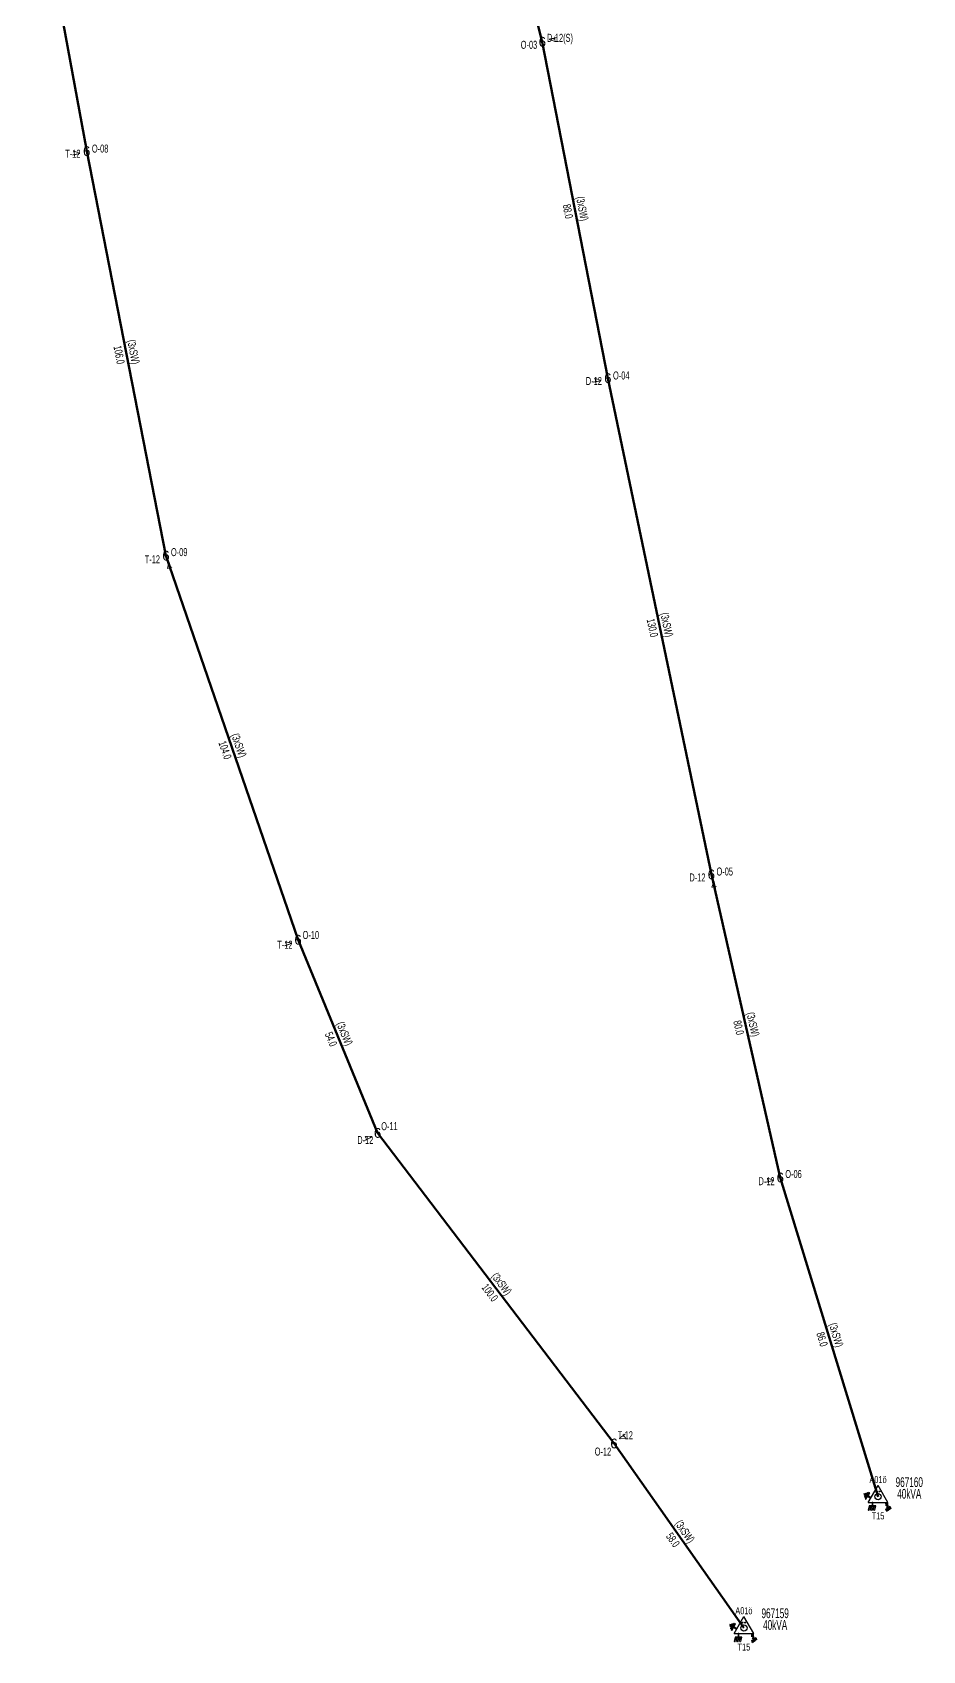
# Model space of a CAD drawing. Header units: millimetres. Extents: x 533048 to 542367, y 4141668 to 4149433.
# Drawn here: x 538766.2 to 538994, y 4144860.4 to 4145274.9 of the extents above; entities that cross this region are included whole.
import ezdxf
from ezdxf.enums import TextEntityAlignment as Align

# ---------------------------------------------------------------- set-up
doc = ezdxf.new("R2010")
doc.units = ezdxf.units.MM
for name, color, linetype, lineweight in [('DIREK_ENH_MEVCUT', 6, 'Continuous', 25), ('HAT_OG_HAVAI_MEVCUT', 48, 'Continuous', 70), ('TRAFO_MEVCUT', 5, 'Continuous', 30), ('TRAFO_TADILAT_BYSK', 5, 'Continuous', 30)]:
    doc.layers.add(name, color=color, linetype=linetype, lineweight=lineweight)
doc.styles.add('Direk', font='B_CAD')
doc.styles.get("Standard").update_dxf_attribs({"font": 'Arial'})

# ---------------------------------------------------------------- blocks, each defined once
blk = doc.blocks.new('MEV_DIREK_OZEL')
h = blk.add_hatch(color=32)
h.paths.add_polyline_path([(-2.12, 1), (-2.34, 1.12), (-3.29, -0.52), (-3.08, -0.65), (-2.65, 0.09), (-1.88, -0.36), (-1.78, -0.19), (-2.55, 0.26)])
h.paths.add_polyline_path([(-3.44, -0.15), (-3.31, -0.22), (-2.59, 1.01), (-2.72, 1.09)])
h.paths.add_polyline_path([(-3.52, 0.32), (-3.39, 0.24), (-3.03, 0.85), (-3.16, 0.92)])
h.paths.add_polyline_path([(-3.56, 0.84), (-3.64, 0.71), (-3.51, 0.63), (-3.43, 0.76)])
h.paths.add_polyline_path([(-1.49, -2.34), (-2.24, -2.34), (-2.5, -3.47), (-2.4, -3.47), (-2.19, -2.54), (-1.89, -2.54), (-2.1, -3.47), (-2, -3.47), (-1.79, -2.54), (-1.49, -2.54), (-1.7, -3.48), (-1.6, -3.48), (-1.39, -2.54), (-1.09, -2.54), (-1.3, -3.48), (-1.2, -3.48), (-0.99, -2.54), (-0.69, -2.55), (-0.9, -3.48), (-0.8, -3.48), (-0.54, -2.35), (-1.29, -2.34), (-1.29, -1.44), (-1.49, -1.44)])
at = {"layer": 'TRAFO_MEVCUT'}
for points in [[(2.4, -1.57), (2.17, -1.92), (2.12, -1.44), (1.99, -1.44), (2.06, -2.32), (2.29, -1.96), (2.35, -2.67), (2.14, -2.67), (2.44, -2.87), (2.45, -2.86), (2.69, -2.49), (2.49, -2.63)], [(2.4, -1.57), (2.17, -1.92), (2.12, -1.44), (1.99, -1.44), (2.06, -2.32), (2.29, -1.96), (2.35, -2.67), (2.14, -2.67), (2.44, -2.87), (2.02, -3.19), (2.24, -3.79), (2.3, -3.74), (2.13, -3.26), (2.3, -3.13), (2.48, -3.6), (2.54, -3.56), (2.36, -3.08), (2.54, -2.94), (2.72, -3.42), (2.78, -3.38), (2.6, -2.9), (2.78, -2.76), (2.95, -3.24), (3.01, -3.2), (2.84, -2.72), (3.01, -2.58), (3.19, -3.06), (3.25, -3.01), (3.03, -2.42), (2.45, -2.86), (2.69, -2.49), (2.49, -2.63)], [(3.01, -2.58), (3.19, -3.06), (3.25, -3.01), (3.03, -2.42), (2.45, -2.86), (2.69, -2.49), (2.49, -2.63), (2.4, -1.57), (2.17, -1.92), (2.12, -1.44), (1.99, -1.44), (2.06, -2.32), (2.29, -1.96), (2.35, -2.67), (2.14, -2.67), (2.44, -2.87), (2.02, -3.19), (2.24, -3.79), (2.3, -3.74), (2.13, -3.26), (2.3, -3.13), (2.48, -3.6), (2.54, -3.56), (2.36, -3.08), (2.54, -2.94), (2.72, -3.42), (2.78, -3.38), (2.6, -2.9), (2.78, -2.76), (2.95, -3.24), (3.01, -3.2), (2.84, -2.72)]]:
    blk.add_hatch(color=32, dxfattribs=at).paths.add_polyline_path(points)
at = {"layer": 'TRAFO_MEVCUT', "linetype": 'Continuous'}
for p, q in [((-2.5, -1.44), (0, 2.89)), ((2.5, -1.44), (0, 2.89)), ((-2.5, -1.44), (2.5, -1.44))]:
    blk.add_line(p, q, dxfattribs=at)
at = {"layer": 'TRAFO_MEVCUT', "color": 32, "flags": 128}
blk.add_lwpolyline([(1.99, -1.44), (2.12, -1.44), (2.17, -1.92), (2.4, -1.57), (2.49, -2.63), (2.69, -2.49), (2.45, -2.86), (3.03, -2.42), (3.25, -3.01), (3.19, -3.06), (3.01, -2.58), (2.84, -2.72), (3.01, -3.2), (2.95, -3.24), (2.78, -2.76), (2.6, -2.9), (2.78, -3.38), (2.72, -3.42), (2.54, -2.94), (2.36, -3.08), (2.54, -3.56), (2.48, -3.6), (2.3, -3.13), (2.13, -3.26), (2.3, -3.74), (2.24, -3.79), (2.02, -3.19), (2.44, -2.87), (2.14, -2.67), (2.35, -2.67), (2.29, -1.96), (2.06, -2.32), (1.99, -1.44)], dxfattribs=at)
at = {"layer": 'TRAFO_MEVCUT', "linetype": 'Continuous'}
for centre, radius in [((0, 0), 0.804), ((-0.34, 1.34), 0.12), ((0.34, 1.34), 0.12)]:
    blk.add_circle(centre, radius, dxfattribs=at)
at = {"layer": 'TRAFO_TADILAT_BYSK', "color": 32, "flags": 128}
for points in [[(-3.51, 0.63), (-3.43, 0.76), (-3.56, 0.84), (-3.64, 0.71), (-3.51, 0.63)], [(-3.39, 0.24), (-3.03, 0.85), (-3.16, 0.92), (-3.52, 0.32), (-3.39, 0.24)], [(-3.31, -0.22), (-2.59, 1.01), (-2.72, 1.09), (-3.44, -0.15), (-3.31, -0.22)], [(-1.78, -0.19), (-2.55, 0.26), (-2.12, 1), (-2.34, 1.12), (-3.29, -0.52), (-3.08, -0.65), (-2.65, 0.09), (-1.88, -0.36), (-1.78, -0.19)], [(-1.29, -1.44), (-1.49, -1.44), (-1.49, -2.34), (-2.24, -2.34), (-2.5, -3.47), (-2.4, -3.47), (-2.19, -2.54), (-1.89, -2.54), (-2.1, -3.47), (-2, -3.47), (-1.79, -2.54), (-1.49, -2.54), (-1.7, -3.48), (-1.6, -3.48), (-1.39, -2.54), (-1.09, -2.54), (-1.3, -3.48), (-1.2, -3.48), (-0.99, -2.54), (-0.69, -2.55), (-0.9, -3.48), (-0.8, -3.48), (-0.54, -2.35), (-1.29, -2.34), (-1.29, -1.44)]]:
    blk.add_lwpolyline(points, dxfattribs=at)

msp = doc.modelspace()

# ---------------------------------------------------------------- linework, layer by layer
at = {"layer": 'HAT_OG_HAVAI_MEVCUT'}
for p, q in [((538766.171, 4145320.129), (538780.069724, 4145244.503728)), ((538885.949539, 4145314.797736), (538896.693, 4145272.512)), ((538896.693, 4145272.512), (538913.461241, 4145186.341983)), ((538780.069724, 4145244.503728), (538800.358654, 4145140.87489)), ((538913.461241, 4145186.341983), (538939.958285, 4145059.211491)), ((538800.358654, 4145140.87489), (538834.171856, 4145042.464973)), ((538939.958285, 4145059.211491), (538957.603841, 4144981.562145)), ((538834.171856, 4145042.464973), (538854.522725, 4144992.98373)), ((538915.039994, 4144913.429617), (538854.522725, 4144992.98373)), ((538957.603841, 4144981.562145), (538982.615, 4144899.788)), ((538915.039994, 4144913.429617), (538948.289, 4144866.189))]:
    msp.add_line(p, q, dxfattribs=at)

# ---------------------------------------------------------------- block references
at = {"layer": 'TRAFO_MEVCUT'}
for p in [(538982.615, 4144899.788), (538948.289, 4144866.189)]:
    msp.add_blockref('MEV_DIREK_OZEL', p, dxfattribs=at)

# ---------------------------------------------------------------- texts
at = {"layer": 'DIREK_ENH_MEVCUT', "width": 0.53}
for s, p in [('O-03', (538893.27774, 4145271.746494)), ('D-12(S)', (538901.224885, 4145273.527789)), ('T-12', (538776.529948, 4145243.831958)), ('O-08', (538783.50835, 4145245.156303)), ('D-12', (538909.887535, 4145185.621881)), ('O-04', (538916.89228, 4145187.033338)), ('T-12', (538796.880475, 4145139.941613)), ('O-09', (538803.739078, 4145141.781937)), ('O-05', (538943.3781, 4145059.956384)), ('D-12', (538936.396735, 4145058.435725)), ('O-10', (538837.446783, 4145043.699823)), ('T-12', (538830.805181, 4145041.195528)), ('O-11', (538857.559645, 4144994.723591)), ('D-12', (538851.374031, 4144991.179834)), ('O-06', (538960.986083, 4144982.462389)), ('D-12', (538954.082961, 4144980.625001)), ('T-12', (538917.93261, 4144915.54666)), ('O-12', (538912.215618, 4144911.362517))]:
    msp.add_text(s, height=2.05, dxfattribs=at).set_placement(p, align=Align.MIDDLE_CENTER)
at = {"layer": 'DIREK_ENH_MEVCUT', "style": 'Direk'}
for p in [(538896.693, 4145272.512), (538780.069724, 4145244.503728), (538913.461241, 4145186.341983), (538800.358654, 4145140.87489), (538939.958285, 4145059.211491), (538834.171856, 4145042.464973), (538854.522725, 4144992.98373), (538957.603841, 4144981.562145), (538915.039994, 4144913.429617)]:
    msp.add_text('6', height=2.5, dxfattribs=at).set_placement(p, align=Align.MIDDLE_CENTER)
at = {"layer": 'DIREK_ENH_MEVCUT', "color": 32, "style": 'Direk'}
for rotation, p in [(461.822737, (538899.433601, 4145273.085677)), (280.579762, (538777.317323, 4145243.989637)), (281.202201, (538910.714587, 4145185.798021)), (376.991246, (538801.176886, 4145138.197111)), (372.545453, (538940.566484, 4145056.478344)), (289.81102, (538831.537573, 4145041.516)), (296.08257, (538852.007873, 4144991.752666)), (283.853785, (538954.885293, 4144980.891699)), (485.669172, (538917.314706, 4144915.062308))]:
    msp.add_text('4', height=2, rotation=rotation, dxfattribs=at).set_placement(p, align=Align.MIDDLE_CENTER)
at = {"layer": 'HAT_OG_HAVAI_MEVCUT', "lineweight": 30, "width": 0.53}
for rotation, p in [(281.011844, (538905.91147, 4145229.589352, 269456.73062)), (281.07751, (538791.048352, 4145192.852625, 269400.179327)), (281.773267, (538927.541881, 4145122.95017, 269469.979142)), (288.962489, (538818.069127, 4145091.946138, 269417.085928)), (292.356607, (538845.1334, 4145018.047666, 269427.261363)), (282.802847, (538949.60993, 4145020.575176, 269478.80192)), (307.260456, (538885.457867, 4144953.721297, 269427.261363)), (287.006596, (538970.922251, 4144940.923682, 269491.3075)), (305.138743, (538932.359593, 4144890.298533, 269474.1445))]:
    msp.add_text('(3xSW)', height=2.05, rotation=rotation, dxfattribs=at).set_placement(p, align=Align.CENTER)
for s, rotation, p in [('88.0', 281.011844, (538904.242771, 4145229.264631, 269456.73062)), ('106.0', 281.07751, (538789.380026, 4145192.525993, 269400.179327)), ('130.0', 281.773267, (538925.877645, 4145122.603304, 269469.979142)), ('104.0', 288.962489, (538816.461384, 4145091.393725, 269417.085928)), ('80.0', 282.802847, (538947.952195, 4145020.198461, 269478.80192)), ('54.0', 292.356607, (538843.561181, 4145017.401037, 269427.261363)), ('100.0', 307.260456, (538884.104852, 4144952.69205, 269427.261363)), ('86.0', 287.006596, (538969.29659, 4144940.426463, 269491.3075)), ('58.0', 305.138743, (538930.9694, 4144889.320084, 269474.1445))]:
    msp.add_text(s, height=2.05, rotation=rotation, dxfattribs=at).set_placement(p, align=Align.TOP_CENTER)
at = {"layer": 'TRAFO_MEVCUT', "width": 0.6}
for s, height, p in [('A01ö', 1.8, (538982.615, 4144903.288)), ('967160', 2.5, (538990.615, 4144902.288)), ('40kVA', 2.5, (538990.615, 4144899.288)), ('A01ö', 1.8, (538948.289, 4144869.689)), ('967159', 2.5, (538956.289, 4144868.689)), ('40kVA', 2.5, (538956.289, 4144865.689))]:
    msp.add_text(s, height=height, dxfattribs=at).set_placement(p, align=Align.CENTER)
for p in [(538982.615, 4144895.788), (538948.289, 4144862.189)]:
    msp.add_text('T15', height=1.8, dxfattribs=at).set_placement(p, align=Align.TOP_CENTER)

doc.saveas('drawing.dxf')
